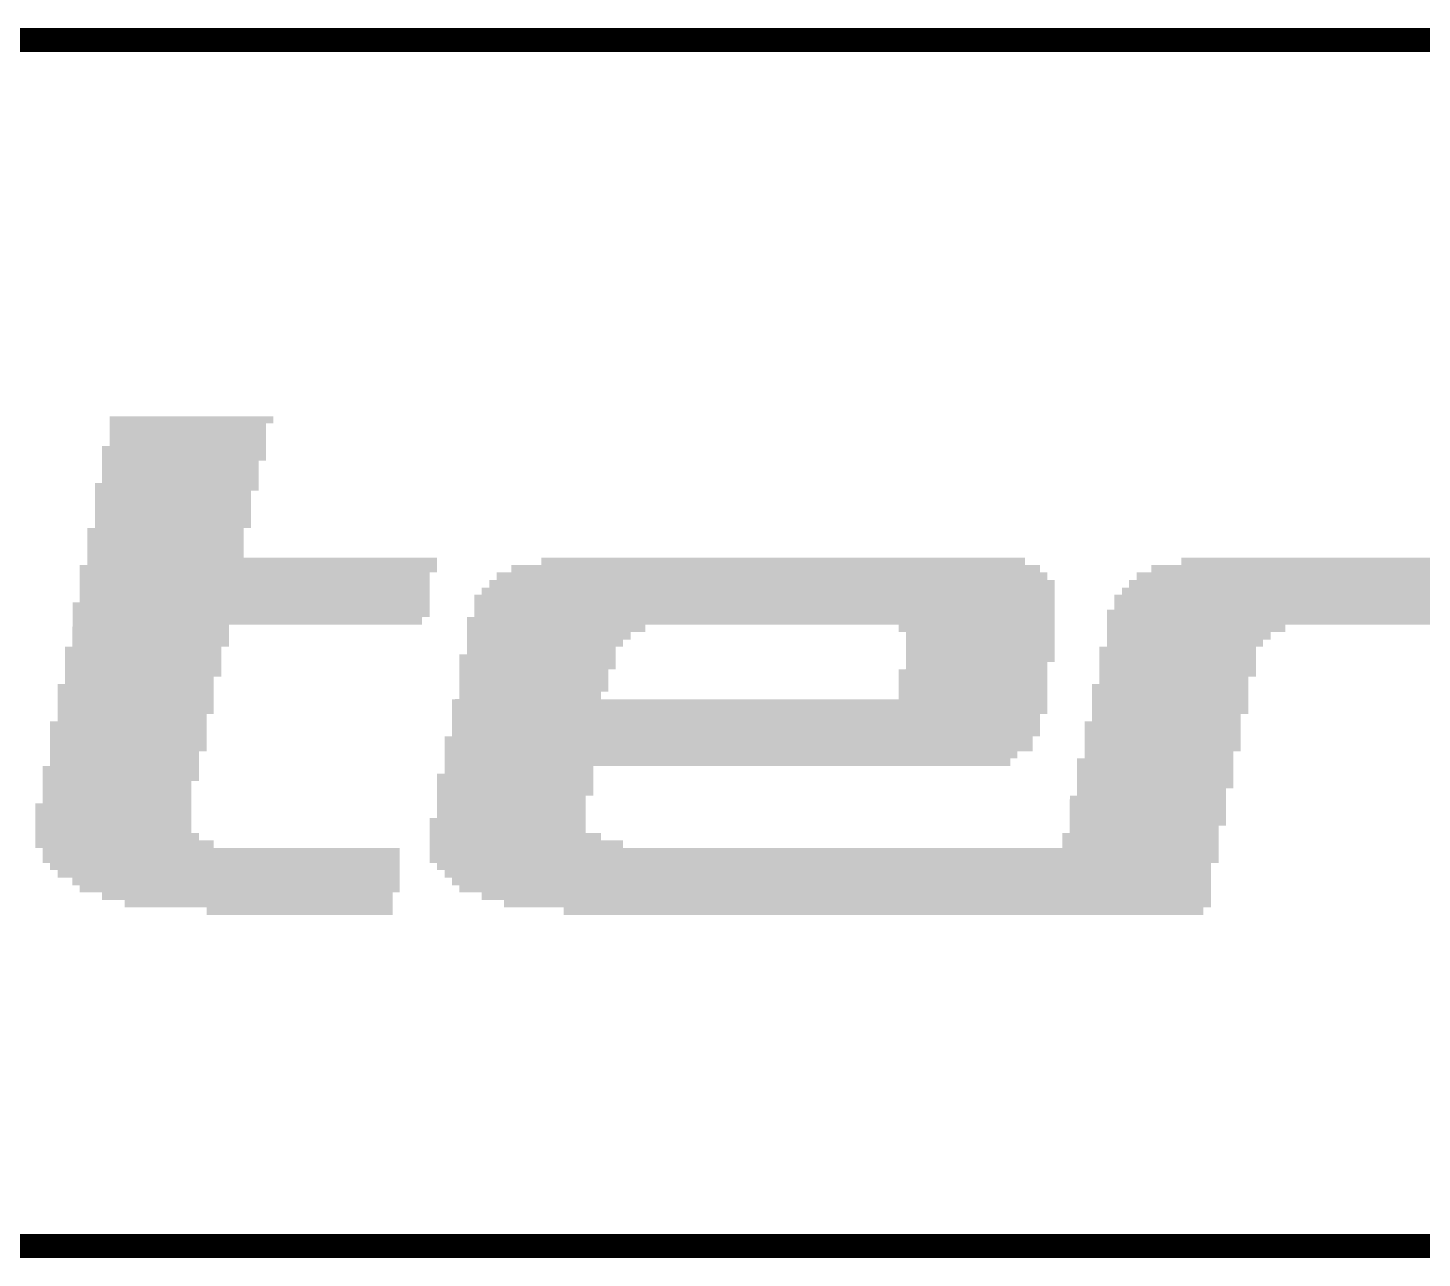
# Model space of a CAD drawing. Extents: x -0.1 to 57.1, y -0.1 to 42.5.
# Drawn here: x 9.451 to 13.498, y 38.965 to 42.535 of the extents above; entities that cross this region are included whole.
import ezdxf

# ---------------------------------------------------------------- set-up
doc = ezdxf.new("R2010")
doc.units = 0
doc.header["$MEASUREMENT"] = 0
doc.layers.add('03_ASSY2_GBR', color=2, linetype='CONTINUOUS')

msp = doc.modelspace()

# ---------------------------------------------------------------- linework, layer by layer
at = {"layer": '03_ASSY2_GBR', "const_width": 0.07}
for points in [[(19.75, 42.5), (2.25, 42.5)], [(2.25, 39), (19.75, 39)]]:
    msp.add_lwpolyline(points, dxfattribs=at)
at = {"layer": '03_ASSY2_GBR'}
for points in [[(9.688014, 41.387054), (9.688018, 41.407928), (10.16298, 41.387054), (10.163, 41.407928)], [(9.688018, 41.407928), (9.68802, 41.407946), (10.163, 41.407928), (10.162982, 41.407946)], [(9.68802, 41.407946), (9.688054, 41.40798), (10.162982, 41.407946), (10.162946, 41.40798)], [(9.688054, 41.40798), (9.688074, 41.408), (10.162946, 41.40798), (9.688074, 41.408)], [(9.688, 41.322148), (9.688014, 41.386852), (10.141986, 41.322148), (10.142, 41.386852)], [(9.688014, 41.387), (9.688014, 41.387054), (10.162926, 41.387), (10.16298, 41.387054)], [(9.688014, 41.38698), (9.688014, 41.387), (10.142128, 41.38698), (10.162926, 41.387)], [(9.688014, 41.386852), (9.688014, 41.38698), (10.142, 41.386852), (10.142128, 41.38698)], [(9.666012, 41.279054), (9.66602, 41.321946), (10.14198, 41.279054), (10.141986, 41.321946)], [(9.66602, 41.321946), (9.666074, 41.322), (10.141986, 41.321946), (10.141986, 41.322)], [(9.666074, 41.322), (9.687872, 41.32202), (10.141986, 41.322), (10.141986, 41.32202)], [(9.687872, 41.32202), (9.688, 41.322148), (10.141986, 41.32202), (10.141986, 41.322148)], [(9.666, 41.214148), (9.666012, 41.278852), (10.119984, 41.214148), (10.12, 41.278852)], [(9.666012, 41.279), (9.666012, 41.279054), (10.141926, 41.279), (10.14198, 41.279054)], [(9.666012, 41.27898), (9.666012, 41.279), (10.120128, 41.27898), (10.141926, 41.279)], [(9.666012, 41.278852), (9.666012, 41.27898), (10.12, 41.278852), (10.120128, 41.27898)], [(9.645016, 41.192054), (9.64502, 41.213946), (10.11998, 41.192054), (10.119984, 41.213946)], [(9.64502, 41.213946), (9.645074, 41.214), (10.119984, 41.213946), (10.119984, 41.214)], [(9.645074, 41.214), (9.665872, 41.21402), (10.119984, 41.214), (10.119984, 41.21402)], [(9.665872, 41.21402), (9.666, 41.214148), (10.119984, 41.21402), (10.119984, 41.214148)], [(9.645, 41.084148), (9.645016, 41.191852), (10.09798, 41.084148), (10.098, 41.191852)], [(9.645016, 41.192), (9.645016, 41.192054), (10.119926, 41.192), (10.11998, 41.192054)], [(9.645016, 41.19198), (9.645016, 41.192), (10.098128, 41.19198), (10.119926, 41.192)], [(9.645016, 41.191852), (9.645016, 41.19198), (10.098, 41.191852), (10.098128, 41.19198)], [(9.623004, 40.998128), (9.623018, 41.083852), (10.07702, 40.998128), (10.077, 41.083852)], [(9.623018, 41.083852), (9.62302, 41.083946), (10.077, 41.083852), (10.077094, 41.083946)], [(9.62302, 41.083946), (9.623054, 41.08398), (10.077094, 41.083946), (10.077128, 41.08398)], [(9.623054, 41.08398), (9.623074, 41.084), (10.077128, 41.08398), (10.097926, 41.084)], [(9.623074, 41.084), (9.644872, 41.08402), (10.097926, 41.084), (10.097946, 41.08402)], [(9.644872, 41.08402), (9.644906, 41.084054), (10.097946, 41.08402), (10.09798, 41.084054)], [(9.644906, 41.084054), (9.645, 41.084148), (10.09798, 41.084054), (10.09798, 41.084148)], [(9.623, 40.976148), (9.623004, 40.997928), (10.637988, 40.976148), (10.638, 40.997928)], [(9.623004, 40.998), (9.623004, 40.998128), (10.077148, 40.998), (10.07702, 40.998128)], [(9.623004, 40.99798), (9.623004, 40.998), (10.637946, 40.99798), (10.077148, 40.998)], [(9.623004, 40.997928), (9.623004, 40.99798), (10.638, 40.997928), (10.637946, 40.99798)], [(10.941, 40.976148), (10.941018, 40.997926), (12.34502, 40.976148), (12.345, 40.997926)], [(10.941018, 40.997926), (10.94102, 40.997946), (12.345, 40.997926), (12.34498, 40.997946)], [(10.94102, 40.997946), (10.941054, 40.99798), (12.34498, 40.997946), (12.344946, 40.99798)], [(10.941054, 40.99798), (10.941074, 40.998), (12.344946, 40.99798), (10.941074, 40.998)], [(12.799, 40.976148), (12.799018, 40.997852), (14.267988, 40.976148), (14.268, 40.997852)], [(12.799018, 40.997852), (12.79902, 40.997946), (14.268, 40.997852), (14.268094, 40.997946)], [(12.79902, 40.997946), (12.799054, 40.99798), (14.268094, 40.997946), (14.268128, 40.99798)], [(12.799054, 40.99798), (12.799074, 40.998), (14.268128, 40.99798), (14.288926, 40.998)], [(9.601016, 40.955054), (9.60102, 40.975946), (10.63798, 40.955054), (10.637988, 40.975946)], [(9.60102, 40.975946), (9.601074, 40.976), (10.637988, 40.975946), (10.637988, 40.976)], [(9.601074, 40.976), (9.622872, 40.97602), (10.637988, 40.976), (10.637988, 40.97602)], [(9.622872, 40.97602), (9.623, 40.976148), (10.637988, 40.97602), (10.637988, 40.976148)], [(10.854, 40.955148), (10.854018, 40.975926), (12.38802, 40.955148), (12.388, 40.975926)], [(10.854018, 40.975926), (10.85402, 40.975946), (12.388, 40.975926), (12.38798, 40.975946)], [(10.85402, 40.975946), (10.854054, 40.97598), (12.38798, 40.975946), (12.387946, 40.97598)], [(10.854054, 40.97598), (10.854074, 40.976), (12.387946, 40.97598), (12.345148, 40.976)], [(10.854074, 40.976), (10.940872, 40.97602), (12.345148, 40.976), (12.345128, 40.97602)], [(10.940872, 40.97602), (10.94098, 40.976128), (12.345128, 40.97602), (12.34502, 40.976128)], [(10.94098, 40.976128), (10.941, 40.976148), (12.34502, 40.976128), (12.34502, 40.976148)], [(12.712, 40.955148), (12.71202, 40.975946), (14.26798, 40.955148), (14.267988, 40.975946)], [(12.71202, 40.975946), (12.712074, 40.976), (14.267988, 40.975946), (14.267988, 40.976)], [(12.712074, 40.976), (12.798872, 40.97602), (14.267988, 40.976), (14.267988, 40.97602)], [(12.798872, 40.97602), (12.799, 40.976148), (14.267988, 40.97602), (14.267988, 40.976148)], [(9.601, 40.868148), (9.601016, 40.954852), (10.616986, 40.868148), (10.617, 40.954852)], [(9.601016, 40.955), (9.601016, 40.955054), (10.637926, 40.955), (10.63798, 40.955054)], [(9.601016, 40.95498), (9.601016, 40.955), (10.617128, 40.95498), (10.637926, 40.955)], [(9.601016, 40.954852), (9.601016, 40.95498), (10.617, 40.954852), (10.617128, 40.95498)], [(10.79, 40.911148), (10.790018, 40.932926), (12.430998, 40.911148), (12.431, 40.932926)], [(10.790018, 40.932926), (10.79002, 40.932946), (12.431, 40.932926), (12.43098, 40.932946)], [(10.79002, 40.932946), (10.790054, 40.93298), (12.43098, 40.932946), (12.430946, 40.93298)], [(10.790054, 40.93298), (10.790074, 40.933), (12.430946, 40.93298), (12.410148, 40.933)], [(10.790074, 40.933), (10.810872, 40.93302), (12.410148, 40.933), (12.410128, 40.93302)], [(10.810872, 40.93302), (10.81098, 40.933128), (12.410128, 40.93302), (12.41002, 40.933128)], [(10.81098, 40.933128), (10.811, 40.933148), (12.41002, 40.933128), (12.41002, 40.933148)], [(10.811, 40.933148), (10.811018, 40.954926), (12.41002, 40.933148), (12.41, 40.954926)], [(10.811018, 40.954926), (10.81102, 40.954946), (12.41, 40.954926), (12.40998, 40.954946)], [(10.81102, 40.954946), (10.811054, 40.95498), (12.40998, 40.954946), (12.409946, 40.95498)], [(10.811054, 40.95498), (10.811074, 40.955), (12.409946, 40.95498), (12.388148, 40.955)], [(10.811074, 40.955), (10.853872, 40.95502), (12.388148, 40.955), (12.388128, 40.95502)], [(10.853872, 40.95502), (10.85398, 40.955128), (12.388128, 40.95502), (12.38802, 40.955128)], [(10.85398, 40.955128), (10.854, 40.955148), (12.38802, 40.955128), (12.38802, 40.955148)], [(12.647, 40.911148), (12.64702, 40.932946), (14.245986, 40.911148), (14.245992, 40.932946)], [(12.64702, 40.932946), (12.647074, 40.933), (14.245992, 40.932946), (14.245992, 40.933)], [(12.647074, 40.933), (12.668872, 40.93302), (14.245992, 40.933), (14.245992, 40.93302)], [(12.668872, 40.93302), (12.669, 40.933148), (14.245992, 40.93302), (14.245992, 40.933148)], [(12.669, 40.933148), (12.669018, 40.954852), (14.245992, 40.933148), (14.246, 40.954852)], [(12.669018, 40.954852), (12.66902, 40.954946), (14.246, 40.954852), (14.246094, 40.954946)], [(12.66902, 40.954946), (12.669054, 40.95498), (14.246094, 40.954946), (14.246128, 40.95498)], [(12.669054, 40.95498), (12.669074, 40.955), (14.246128, 40.95498), (14.267926, 40.955)], [(12.669074, 40.955), (12.711872, 40.95502), (14.267926, 40.955), (14.267946, 40.95502)], [(12.711872, 40.95502), (12.711906, 40.955054), (14.267946, 40.95502), (14.26798, 40.955054)], [(12.711906, 40.955054), (12.712, 40.955148), (14.26798, 40.955054), (14.26798, 40.955148)], [(10.746, 40.825148), (10.74602, 40.889946), (12.43099, 40.825148), (12.430996, 40.889946)], [(10.74602, 40.889946), (10.746074, 40.89), (12.430996, 40.889946), (12.430996, 40.89)], [(10.746074, 40.89), (10.767872, 40.89002), (12.430996, 40.89), (12.430996, 40.89002)], [(10.767872, 40.89002), (10.768, 40.890148), (12.430996, 40.89002), (12.430996, 40.890148)], [(10.768, 40.890148), (10.76802, 40.910946), (12.430996, 40.890148), (12.430998, 40.910946)], [(10.76802, 40.910946), (10.768074, 40.911), (12.430998, 40.910946), (12.430998, 40.911)], [(10.768074, 40.911), (10.789872, 40.91102), (12.430998, 40.911), (12.430998, 40.91102)], [(10.789872, 40.91102), (10.79, 40.911148), (12.430998, 40.91102), (12.430998, 40.911148)], [(12.604, 40.847148), (12.604018, 40.889852), (14.22398, 40.847148), (14.224, 40.889852)], [(12.604018, 40.889852), (12.60402, 40.889946), (14.224, 40.889852), (14.224094, 40.889946)], [(12.60402, 40.889946), (12.604054, 40.88998), (14.224094, 40.889946), (14.224128, 40.88998)], [(12.604054, 40.88998), (12.604074, 40.89), (14.224128, 40.88998), (14.245926, 40.89)], [(12.604074, 40.89), (12.625872, 40.89002), (14.245926, 40.89), (14.245946, 40.89002)], [(12.625872, 40.89002), (12.625906, 40.890054), (14.245946, 40.89002), (14.24598, 40.890054)], [(12.625906, 40.890054), (12.626, 40.890148), (14.24598, 40.890054), (14.24598, 40.890148)], [(12.626, 40.890148), (12.62602, 40.910946), (14.24598, 40.890148), (14.245986, 40.910946)], [(12.62602, 40.910946), (12.626074, 40.911), (14.245986, 40.910946), (14.245986, 40.911)], [(12.626074, 40.911), (12.646872, 40.91102), (14.245986, 40.911), (14.245986, 40.91102)], [(12.646872, 40.91102), (12.647, 40.911148), (14.245986, 40.91102), (14.245986, 40.911148)], [(9.580012, 40.825054), (9.58002, 40.867946), (10.61698, 40.825054), (10.616986, 40.867946)], [(9.58002, 40.867946), (9.580074, 40.868), (10.616986, 40.867946), (10.616986, 40.868)], [(9.580074, 40.868), (9.600872, 40.86802), (10.616986, 40.868), (10.616986, 40.86802)], [(9.600872, 40.86802), (9.601, 40.868148), (10.616986, 40.86802), (10.616986, 40.868148)], [(12.58301, 40.803054), (12.583018, 40.846852), (14.20298, 40.803054), (14.203, 40.846852)], [(12.583018, 40.846852), (12.58302, 40.846946), (14.203, 40.846852), (14.203094, 40.846946)], [(12.58302, 40.846946), (12.583054, 40.84698), (14.203094, 40.846946), (14.203128, 40.84698)], [(12.583054, 40.84698), (12.583074, 40.847), (14.203128, 40.84698), (14.223926, 40.847)], [(12.583074, 40.847), (12.603872, 40.84702), (14.223926, 40.847), (14.223946, 40.84702)], [(12.603872, 40.84702), (12.603906, 40.847054), (14.223946, 40.84702), (14.22398, 40.847054)], [(12.603906, 40.847054), (12.604, 40.847148), (14.22398, 40.847054), (14.22398, 40.847148)], [(9.58, 40.739148), (9.580008, 40.802852), (10.03398, 40.739148), (10.034, 40.802852)], [(9.580008, 40.803054), (9.580012, 40.824852), (10.59498, 40.803054), (10.595, 40.824852)], [(9.580008, 40.803), (9.580008, 40.803054), (10.594926, 40.803), (10.59498, 40.803054)], [(9.580008, 40.80298), (9.580008, 40.803), (10.034128, 40.80298), (10.594926, 40.803)], [(9.580008, 40.802852), (9.580008, 40.80298), (10.034, 40.802852), (10.034128, 40.80298)], [(9.580012, 40.825), (9.580012, 40.825054), (10.616926, 40.825), (10.61698, 40.825054)], [(9.580012, 40.82498), (9.580012, 40.825), (10.595128, 40.82498), (10.616926, 40.825)], [(9.580012, 40.824852), (9.580012, 40.82498), (10.595, 40.824852), (10.595128, 40.82498)], [(10.725012, 40.782054), (10.725014, 40.802852), (11.24298, 40.782054), (11.243, 40.802852)], [(10.725014, 40.803), (10.72502, 40.824946), (12.430988, 40.803), (12.43099, 40.824946)], [(10.725014, 40.80298), (10.725014, 40.803), (11.243128, 40.80298), (11.977852, 40.803)], [(10.725014, 40.802852), (10.725014, 40.80298), (11.243, 40.802852), (11.243128, 40.80298)], [(10.72502, 40.824946), (10.725074, 40.825), (12.43099, 40.824946), (12.43099, 40.825)], [(10.725074, 40.825), (10.745872, 40.82502), (12.43099, 40.825), (12.43099, 40.82502)], [(10.745872, 40.82502), (10.746, 40.825148), (12.43099, 40.82502), (12.43099, 40.825148)], [(11.97798, 40.802872), (11.977852, 40.803), (12.430988, 40.802872), (12.430988, 40.803)], [(11.978, 40.782074), (11.97798, 40.802872), (12.430986, 40.782074), (12.430988, 40.802872)], [(12.583006, 40.782054), (12.58301, 40.802852), (13.10098, 40.782054), (13.101, 40.802852)], [(12.58301, 40.803), (12.58301, 40.803054), (14.202926, 40.803), (14.20298, 40.803054)], [(12.58301, 40.80298), (12.58301, 40.803), (13.101128, 40.80298), (13.835852, 40.803)], [(12.58301, 40.802852), (12.58301, 40.80298), (13.101, 40.802852), (13.101128, 40.80298)], [(10.725004, 40.739054), (10.725006, 40.759852), (11.17798, 40.739054), (11.178, 40.759852)], [(10.725006, 40.760054), (10.725012, 40.781852), (11.19998, 40.760054), (11.2, 40.781852)], [(10.725006, 40.76), (10.725006, 40.760054), (11.199926, 40.76), (11.19998, 40.760054)], [(10.725006, 40.75998), (10.725006, 40.76), (11.178128, 40.75998), (11.199926, 40.76)], [(10.725006, 40.759852), (10.725006, 40.75998), (11.178, 40.759852), (11.178128, 40.75998)], [(10.725012, 40.782), (10.725012, 40.782054), (11.242926, 40.782), (11.24298, 40.782054)], [(10.725012, 40.78198), (10.725012, 40.782), (11.200128, 40.78198), (11.242926, 40.782)], [(10.725012, 40.781852), (10.725012, 40.78198), (11.2, 40.781852), (11.200128, 40.78198)], [(11.978054, 40.78202), (11.978, 40.782074), (12.430986, 40.78202), (12.430986, 40.782074)], [(11.998852, 40.782), (11.978054, 40.78202), (12.430986, 40.782), (12.430986, 40.78202)], [(11.99898, 40.781872), (11.998852, 40.782), (12.430986, 40.781872), (12.430986, 40.782)], [(11.998998, 40.695054), (11.99898, 40.781872), (12.43098, 40.695054), (12.430986, 40.781872)], [(12.583, 40.739148), (12.583002, 40.759852), (13.03598, 40.739148), (13.036, 40.759852)], [(12.583002, 40.760054), (12.583006, 40.781852), (13.05798, 40.760054), (13.058, 40.781852)], [(12.583002, 40.76), (12.583002, 40.760054), (13.057926, 40.76), (13.05798, 40.760054)], [(12.583002, 40.75998), (12.583002, 40.76), (13.036128, 40.75998), (13.057926, 40.76)], [(12.583002, 40.759852), (12.583002, 40.75998), (13.036, 40.759852), (13.036128, 40.75998)], [(12.583006, 40.782), (12.583006, 40.782054), (13.100926, 40.782), (13.10098, 40.782054)], [(12.583006, 40.78198), (12.583006, 40.782), (13.058128, 40.78198), (13.100926, 40.782)], [(12.583006, 40.781852), (12.583006, 40.78198), (13.058, 40.781852), (13.058128, 40.78198)], [(9.558002, 40.652054), (9.558018, 40.738852), (10.01198, 40.652054), (10.012, 40.738852)], [(9.558018, 40.738852), (9.55802, 40.738946), (10.012, 40.738852), (10.012094, 40.738946)], [(9.55802, 40.738946), (9.558054, 40.73898), (10.012094, 40.738946), (10.012128, 40.73898)], [(9.558054, 40.73898), (9.558074, 40.739), (10.012128, 40.73898), (10.033926, 40.739)], [(9.558074, 40.739), (9.579872, 40.73902), (10.033926, 40.739), (10.033946, 40.73902)], [(9.579872, 40.73902), (9.579906, 40.739054), (10.033946, 40.73902), (10.03398, 40.739054)], [(9.579906, 40.739054), (9.58, 40.739148), (10.03398, 40.739054), (10.03398, 40.739148)], [(10.703012, 40.674054), (10.70302, 40.716946), (11.15698, 40.674054), (11.156992, 40.716946)], [(10.70302, 40.716946), (10.703074, 40.717), (11.156992, 40.716946), (11.156992, 40.717)], [(10.703074, 40.717), (10.724872, 40.71702), (11.156992, 40.717), (11.156992, 40.71702)], [(10.724872, 40.71702), (10.725, 40.717148), (11.156992, 40.71702), (11.156992, 40.717148)], [(10.725, 40.717148), (10.725004, 40.738852), (11.156992, 40.717148), (11.157, 40.738852)], [(10.725004, 40.739), (10.725004, 40.739054), (11.177926, 40.739), (11.17798, 40.739054)], [(10.725004, 40.73898), (10.725004, 40.739), (11.157128, 40.73898), (11.177926, 40.739)], [(10.725004, 40.738852), (10.725004, 40.73898), (11.157, 40.738852), (11.157128, 40.73898)], [(12.561002, 40.652054), (12.561018, 40.738852), (13.01498, 40.652054), (13.015, 40.738852)], [(12.561018, 40.738852), (12.56102, 40.738946), (13.015, 40.738852), (13.015094, 40.738946)], [(12.56102, 40.738946), (12.561054, 40.73898), (13.015094, 40.738946), (13.015128, 40.73898)], [(12.561054, 40.73898), (12.561074, 40.739), (13.015128, 40.73898), (13.035926, 40.739)], [(12.561074, 40.739), (12.582872, 40.73902), (13.035926, 40.739), (13.035946, 40.73902)], [(12.582872, 40.73902), (12.582906, 40.739054), (13.035946, 40.73902), (13.03598, 40.739054)], [(12.582906, 40.739054), (12.583, 40.739148), (13.03598, 40.739054), (13.03598, 40.739148)], [(10.703002, 40.609054), (10.703012, 40.673852), (11.13498, 40.609054), (11.135, 40.673852)], [(10.703012, 40.674), (10.703012, 40.674054), (11.156926, 40.674), (11.15698, 40.674054)], [(10.703012, 40.67398), (10.703012, 40.674), (11.135128, 40.67398), (11.156926, 40.674)], [(10.703012, 40.673852), (10.703012, 40.67398), (11.135, 40.673852), (11.135128, 40.67398)], [(11.978, 40.587128), (11.97802, 40.673946), (12.40998, 40.587128), (12.409996, 40.673946)], [(11.97802, 40.673946), (11.978074, 40.674), (12.409996, 40.673946), (12.409996, 40.674)], [(11.978074, 40.674), (11.998872, 40.67402), (12.409996, 40.674), (12.409996, 40.67402)], [(11.998872, 40.67402), (11.999, 40.674148), (12.409996, 40.67402), (12.409996, 40.674148)], [(11.998998, 40.695), (11.998998, 40.695054), (12.430926, 40.695), (12.43098, 40.695054)], [(11.998998, 40.69498), (11.998998, 40.695), (12.410128, 40.69498), (12.430926, 40.695)], [(11.998998, 40.694852), (11.998998, 40.69498), (12.41, 40.694852), (12.410128, 40.69498)], [(11.999, 40.674148), (11.998998, 40.694852), (12.409996, 40.674148), (12.41, 40.694852)], [(9.558, 40.631148), (9.558002, 40.651852), (9.989996, 40.631148), (9.99, 40.651852)], [(9.558002, 40.652), (9.558002, 40.652054), (10.011926, 40.652), (10.01198, 40.652054)], [(9.558002, 40.65198), (9.558002, 40.652), (9.990128, 40.65198), (10.011926, 40.652)], [(9.558002, 40.651852), (9.558002, 40.65198), (9.99, 40.651852), (9.990128, 40.65198)], [(12.561, 40.631148), (12.561002, 40.651852), (12.992996, 40.631148), (12.993, 40.651852)], [(12.561002, 40.652), (12.561002, 40.652054), (13.014926, 40.652), (13.01498, 40.652054)], [(12.561002, 40.65198), (12.561002, 40.652), (12.993128, 40.65198), (13.014926, 40.652)], [(12.561002, 40.651852), (12.561002, 40.65198), (12.993, 40.651852), (12.993128, 40.65198)], [(9.537002, 40.544054), (9.53702, 40.630946), (9.98998, 40.544054), (9.989996, 40.630946)], [(9.53702, 40.630946), (9.537074, 40.631), (9.989996, 40.630946), (9.989996, 40.631)], [(9.537074, 40.631), (9.557872, 40.63102), (9.989996, 40.631), (9.989996, 40.63102)], [(9.557872, 40.63102), (9.558, 40.631148), (9.989996, 40.63102), (9.989996, 40.631148)], [(10.703, 40.587148), (10.703002, 40.608852), (11.11402, 40.587148), (11.114, 40.608852)], [(10.703002, 40.609), (10.703002, 40.609054), (11.134926, 40.609), (11.13498, 40.609054)], [(10.703002, 40.60898), (10.703002, 40.609), (11.114128, 40.60898), (11.134926, 40.609)], [(10.703002, 40.608852), (10.703002, 40.60898), (11.114, 40.608852), (11.114128, 40.60898)], [(12.539002, 40.544054), (12.53902, 40.630946), (12.99298, 40.544054), (12.992996, 40.630946)], [(12.53902, 40.630946), (12.539074, 40.631), (12.992996, 40.630946), (12.992996, 40.631)], [(12.539074, 40.631), (12.560872, 40.63102), (12.992996, 40.631), (12.992996, 40.63102)], [(12.560872, 40.63102), (12.561, 40.631148), (12.992996, 40.63102), (12.992996, 40.631148)], [(10.682012, 40.544054), (10.68202, 40.586946), (12.40998, 40.544054), (12.40998, 40.586946)], [(10.68202, 40.586946), (10.682054, 40.58698), (12.40998, 40.586946), (12.40998, 40.58698)], [(10.682054, 40.58698), (10.682074, 40.587), (12.40998, 40.58698), (12.40998, 40.587)], [(10.682074, 40.587), (10.702872, 40.58702), (11.114148, 40.587), (11.114128, 40.58702)], [(10.702872, 40.58702), (10.70298, 40.587128), (11.114128, 40.58702), (11.11402, 40.587128)], [(10.70298, 40.587128), (10.703, 40.587148), (11.11402, 40.587128), (11.11402, 40.587148)], [(11.977872, 40.587), (11.978, 40.587128), (12.40998, 40.587), (12.40998, 40.587128)], [(9.515006, 40.436054), (9.51502, 40.522946), (9.96898, 40.436054), (9.968996, 40.522946)], [(9.51502, 40.522946), (9.515074, 40.523), (9.968996, 40.522946), (9.968996, 40.523)], [(9.515074, 40.523), (9.536872, 40.52302), (9.968996, 40.523), (9.968996, 40.52302)], [(9.536872, 40.52302), (9.537, 40.523148), (9.968996, 40.52302), (9.968996, 40.523148)], [(9.537, 40.523148), (9.537002, 40.543852), (9.968996, 40.523148), (9.969, 40.543852)], [(9.537002, 40.544), (9.537002, 40.544054), (9.989926, 40.544), (9.98998, 40.544054)], [(9.537002, 40.54398), (9.537002, 40.544), (9.969128, 40.54398), (9.989926, 40.544)], [(9.537002, 40.543852), (9.537002, 40.54398), (9.969, 40.543852), (9.969128, 40.54398)], [(10.682, 40.479148), (10.682012, 40.543852), (12.38798, 40.479148), (12.388, 40.543852)], [(10.682012, 40.544), (10.682012, 40.544054), (12.409926, 40.544), (12.40998, 40.544054)], [(10.682012, 40.54398), (10.682012, 40.544), (12.388128, 40.54398), (12.409926, 40.544)], [(10.682012, 40.543852), (10.682012, 40.54398), (12.388, 40.543852), (12.388128, 40.54398)], [(12.518002, 40.436054), (12.51802, 40.522946), (12.97098, 40.436054), (12.970996, 40.522946)], [(12.51802, 40.522946), (12.518074, 40.523), (12.970996, 40.522946), (12.970996, 40.523)], [(12.518074, 40.523), (12.538872, 40.52302), (12.970996, 40.523), (12.970996, 40.52302)], [(12.538872, 40.52302), (12.539, 40.523148), (12.970996, 40.52302), (12.970996, 40.523148)], [(12.539, 40.523148), (12.539002, 40.543852), (12.970996, 40.523148), (12.971, 40.543852)], [(12.539002, 40.544), (12.539002, 40.544054), (12.992926, 40.544), (12.99298, 40.544054)], [(12.539002, 40.54398), (12.539002, 40.544), (12.971128, 40.54398), (12.992926, 40.544)], [(12.539002, 40.543852), (12.539002, 40.54398), (12.971, 40.543852), (12.971128, 40.54398)], [(10.66002, 40.478946), (10.660054, 40.47898), (12.367094, 40.478946), (12.367128, 40.47898)], [(10.66002, 40.478852), (10.66002, 40.478946), (12.367, 40.478852), (12.367094, 40.478946)], [(10.66002, 40.436054), (10.66002, 40.478852), (12.36698, 40.436054), (12.367, 40.478852)], [(10.660054, 40.47898), (10.660074, 40.479), (12.367128, 40.47898), (12.387926, 40.479)], [(10.660074, 40.479), (10.681872, 40.47902), (12.387926, 40.479), (12.387946, 40.47902)], [(10.681872, 40.47902), (10.681906, 40.479054), (12.387946, 40.47902), (12.38798, 40.479054)], [(10.681906, 40.479054), (10.682, 40.479148), (12.38798, 40.479054), (12.38798, 40.479148)], [(9.515, 40.393148), (9.515006, 40.435852), (9.94699, 40.393148), (9.947, 40.435852)], [(9.515006, 40.436), (9.515006, 40.436054), (9.968926, 40.436), (9.96898, 40.436054)], [(9.515006, 40.43598), (9.515006, 40.436), (9.947128, 40.43598), (9.968926, 40.436)], [(9.515006, 40.435852), (9.515006, 40.43598), (9.947, 40.435852), (9.947128, 40.43598)], [(10.66002, 40.436), (10.66002, 40.436054), (12.366926, 40.436), (12.36698, 40.436054)], [(10.66002, 40.43598), (10.66002, 40.436), (12.323128, 40.43598), (12.366926, 40.436)], [(10.66002, 40.435852), (10.66002, 40.43598), (12.323, 40.435852), (12.323128, 40.43598)], [(10.66002, 40.415054), (10.66002, 40.435852), (12.32298, 40.415054), (12.323, 40.435852)], [(12.518, 40.415148), (12.518002, 40.435852), (12.949996, 40.415148), (12.95, 40.435852)], [(12.518002, 40.436), (12.518002, 40.436054), (12.970926, 40.436), (12.97098, 40.436054)], [(12.518002, 40.43598), (12.518002, 40.436), (12.950128, 40.43598), (12.970926, 40.436)], [(12.518002, 40.435852), (12.518002, 40.43598), (12.95, 40.435852), (12.950128, 40.43598)], [(9.493012, 40.350054), (9.49302, 40.392946), (9.94698, 40.350054), (9.946988, 40.392946)], [(9.49302, 40.392946), (9.493074, 40.393), (9.946988, 40.392946), (9.94699, 40.393)], [(9.493074, 40.393), (9.514872, 40.39302), (9.94699, 40.393), (9.94699, 40.39302)], [(9.514872, 40.39302), (9.515, 40.393148), (9.94699, 40.39302), (9.94699, 40.393148)], [(10.66, 40.371148), (10.660018, 40.392852), (11.091994, 40.371148), (11.092, 40.392852)], [(10.660018, 40.39298), (10.66002, 40.393), (11.092128, 40.39298), (12.301926, 40.393)], [(10.660018, 40.392852), (10.660018, 40.39298), (11.092, 40.392852), (11.092128, 40.39298)], [(10.66002, 40.415), (10.66002, 40.415054), (12.322926, 40.415), (12.32298, 40.415054)], [(10.66002, 40.41498), (10.66002, 40.415), (12.302128, 40.41498), (12.322926, 40.415)], [(10.66002, 40.414852), (10.66002, 40.41498), (12.302, 40.414852), (12.302128, 40.41498)], [(10.66002, 40.393054), (10.66002, 40.414852), (12.30198, 40.393054), (12.302, 40.414852)], [(10.66002, 40.393), (10.66002, 40.393054), (12.301926, 40.393), (12.30198, 40.393054)], [(12.496002, 40.328054), (12.49602, 40.414946), (12.94998, 40.328054), (12.949996, 40.414946)], [(12.49602, 40.414946), (12.496074, 40.415), (12.949996, 40.414946), (12.949996, 40.415)], [(12.496074, 40.415), (12.517872, 40.41502), (12.949996, 40.415), (12.949996, 40.41502)], [(12.517872, 40.41502), (12.518, 40.415148), (12.949996, 40.41502), (12.949996, 40.415148)], [(9.493, 40.285148), (9.493012, 40.349852), (9.92501, 40.285148), (9.925, 40.349852)], [(9.493012, 40.35), (9.493012, 40.350054), (9.946926, 40.35), (9.94698, 40.350054)], [(9.493012, 40.34998), (9.493012, 40.35), (9.925128, 40.34998), (9.946926, 40.35)], [(9.493012, 40.349852), (9.493012, 40.34998), (9.925, 40.349852), (9.925128, 40.34998)], [(10.63801, 40.307054), (10.63802, 40.370946), (11.09198, 40.307054), (11.091994, 40.370946)], [(10.63802, 40.370946), (10.638074, 40.371), (11.091994, 40.370946), (11.091994, 40.371)], [(10.638074, 40.371), (10.659872, 40.37102), (11.091994, 40.371), (11.091994, 40.37102)], [(10.659872, 40.37102), (10.66, 40.371148), (11.091994, 40.37102), (11.091994, 40.371148)], [(12.496, 40.307148), (12.496002, 40.327852), (12.927996, 40.307148), (12.928, 40.327852)], [(12.496002, 40.328), (12.496002, 40.328054), (12.949926, 40.328), (12.94998, 40.328054)], [(12.496002, 40.32798), (12.496002, 40.328), (12.928128, 40.32798), (12.949926, 40.328)], [(12.496002, 40.327852), (12.496002, 40.32798), (12.928, 40.327852), (12.928128, 40.32798)], [(9.472006, 40.199128), (9.47202, 40.284946), (9.92502, 40.199128), (9.92501, 40.284946)], [(9.47202, 40.284946), (9.472074, 40.285), (9.92501, 40.284946), (9.92501, 40.285)], [(9.472074, 40.285), (9.492872, 40.28502), (9.92501, 40.285), (9.92501, 40.28502)], [(9.492872, 40.28502), (9.493, 40.285148), (9.92501, 40.28502), (9.92501, 40.285148)], [(10.638, 40.242148), (10.63801, 40.306852), (11.070014, 40.242148), (11.07, 40.306852)], [(10.63801, 40.307), (10.63801, 40.307054), (11.091926, 40.307), (11.09198, 40.307054)], [(10.63801, 40.30698), (10.63801, 40.307), (11.070128, 40.30698), (11.091926, 40.307)], [(10.63801, 40.306852), (10.63801, 40.30698), (11.07, 40.306852), (11.070128, 40.30698)], [(12.475002, 40.220054), (12.47502, 40.306946), (12.92798, 40.220054), (12.927996, 40.306946)], [(12.47502, 40.306946), (12.475074, 40.307), (12.927996, 40.306946), (12.927996, 40.307)], [(12.475074, 40.307), (12.495872, 40.30702), (12.927996, 40.307), (12.927996, 40.30702)], [(12.495872, 40.30702), (12.496, 40.307148), (12.927996, 40.30702), (12.927996, 40.307148)], [(10.61702, 40.241946), (10.617074, 40.242), (11.070014, 40.241946), (11.070014, 40.242)], [(10.61702, 40.199128), (10.61702, 40.241946), (11.07002, 40.199128), (11.070014, 40.241946)], [(10.617074, 40.242), (10.637872, 40.24202), (11.070014, 40.242), (11.070014, 40.24202)], [(10.637872, 40.24202), (10.638, 40.242148), (11.070014, 40.24202), (11.070014, 40.242148)], [(9.472002, 40.177128), (9.472006, 40.198926), (9.94702, 40.177128), (9.947, 40.198926)], [(9.472006, 40.199), (9.472006, 40.199128), (9.925148, 40.199), (9.92502, 40.199128)], [(9.472006, 40.19898), (9.472006, 40.199), (9.946946, 40.19898), (9.925148, 40.199)], [(9.472006, 40.198926), (9.472006, 40.19898), (9.947, 40.198926), (9.946946, 40.19898)], [(10.61702, 40.199), (10.61702, 40.199128), (11.070148, 40.199), (11.07002, 40.199128)], [(10.61702, 40.19898), (10.61702, 40.199), (11.113946, 40.19898), (11.070148, 40.199)], [(10.61702, 40.198926), (10.61702, 40.19898), (11.114, 40.198926), (11.113946, 40.19898)], [(10.61702, 40.177128), (10.61702, 40.198926), (11.11402, 40.177128), (11.114, 40.198926)], [(12.45302, 40.198946), (12.453074, 40.199), (12.907, 40.198946), (12.907, 40.199)], [(12.45302, 40.155128), (12.45302, 40.198946), (12.907, 40.155128), (12.907, 40.198946)], [(12.453074, 40.199), (12.474872, 40.19902), (12.907, 40.199), (12.907, 40.19902)], [(12.474872, 40.19902), (12.475, 40.199148), (12.907, 40.19902), (12.907, 40.199148)], [(12.475, 40.199148), (12.475002, 40.219852), (12.907, 40.199148), (12.907, 40.219852)], [(12.475002, 40.22), (12.475002, 40.220054), (12.927926, 40.22), (12.92798, 40.220054)], [(12.475002, 40.21998), (12.475002, 40.22), (12.907128, 40.21998), (12.927926, 40.22)], [(12.475002, 40.219852), (12.475002, 40.21998), (12.907, 40.219852), (12.907128, 40.21998)], [(9.472, 40.155128), (9.472002, 40.176926), (9.99002, 40.155128), (9.99, 40.176926)], [(9.472, 40.155074), (9.472, 40.155128), (9.990074, 40.155074), (9.99002, 40.155128)], [(9.472054, 40.15502), (9.472, 40.155074), (9.990128, 40.15502), (9.990074, 40.155074)], [(9.472002, 40.177), (9.472002, 40.177128), (9.947148, 40.177), (9.94702, 40.177128)], [(9.472002, 40.17698), (9.472002, 40.177), (9.989946, 40.17698), (9.947148, 40.177)], [(9.472002, 40.176926), (9.472002, 40.17698), (9.99, 40.176926), (9.989946, 40.17698)], [(9.492852, 40.155), (9.472054, 40.15502), (9.990148, 40.155), (9.990128, 40.15502)], [(9.492872, 40.15498), (9.492852, 40.155), (10.529946, 40.15498), (9.990148, 40.155)], [(9.492926, 40.154926), (9.492872, 40.15498), (10.53, 40.154926), (10.529946, 40.15498)], [(9.49298, 40.154872), (9.492926, 40.154926), (10.529998, 40.154872), (10.53, 40.154926)], [(9.493, 40.112074), (9.49298, 40.154872), (10.529992, 40.112074), (10.529998, 40.154872)], [(10.61702, 40.177), (10.61702, 40.177128), (11.114148, 40.177), (11.11402, 40.177128)], [(10.61702, 40.17698), (10.61702, 40.177), (11.177946, 40.17698), (11.114148, 40.177)], [(10.61702, 40.176926), (10.61702, 40.17698), (11.178, 40.176926), (11.177946, 40.17698)], [(10.61702, 40.155128), (10.61702, 40.176926), (11.17802, 40.155128), (11.178, 40.176926)], [(10.61702, 40.155), (10.61702, 40.155128), (11.178148, 40.155), (11.17802, 40.155128)], [(10.61702, 40.15498), (10.61702, 40.155), (12.907, 40.15498), (12.907, 40.155)], [(10.61702, 40.112054), (10.61702, 40.15498), (12.90698, 40.112054), (12.907, 40.15498)], [(12.452892, 40.155), (12.45302, 40.155128), (12.907, 40.155), (12.907, 40.155128)], [(9.493054, 40.11202), (9.493, 40.112074), (10.529992, 40.11202), (10.529992, 40.112074)], [(9.514852, 40.112), (9.493054, 40.11202), (10.529992, 40.112), (10.529992, 40.11202)], [(9.51498, 40.111872), (9.514852, 40.112), (10.529992, 40.111872), (10.529992, 40.112)], [(9.515, 40.091074), (9.51498, 40.111872), (10.52999, 40.091074), (10.529992, 40.111872)], [(10.617074, 40.112), (10.61702, 40.112054), (12.906926, 40.112), (12.90698, 40.112054)], [(10.637872, 40.11198), (10.637852, 40.112), (12.885128, 40.11198), (12.906926, 40.112)], [(10.63798, 40.111872), (10.637872, 40.11198), (12.88502, 40.111872), (12.885128, 40.11198)], [(10.637982, 40.111852), (10.63798, 40.111872), (12.885, 40.111852), (12.88502, 40.111872)], [(10.638, 40.091074), (10.637982, 40.111852), (12.884996, 40.091074), (12.885, 40.111852)], [(9.515054, 40.09102), (9.515, 40.091074), (10.52999, 40.09102), (10.52999, 40.091074)], [(9.536852, 40.091), (9.515054, 40.09102), (10.52999, 40.091), (10.52999, 40.09102)], [(9.53698, 40.090872), (9.536852, 40.091), (10.52999, 40.090872), (10.52999, 40.091)], [(9.537, 40.069074), (9.53698, 40.090872), (10.529986, 40.069074), (10.52999, 40.090872)], [(9.537054, 40.06902), (9.537, 40.069074), (10.529986, 40.06902), (10.529986, 40.069074)], [(9.579852, 40.069), (9.537054, 40.06902), (10.529986, 40.069), (10.529986, 40.06902)], [(9.57998, 40.068872), (9.579852, 40.069), (10.529986, 40.068872), (10.529986, 40.069)], [(9.58, 40.047074), (9.57998, 40.068872), (10.529982, 40.047074), (10.529986, 40.068872)], [(10.638054, 40.09102), (10.638, 40.091074), (12.884996, 40.09102), (12.884996, 40.091074)], [(10.659852, 40.091), (10.638054, 40.09102), (12.884996, 40.091), (12.884996, 40.09102)], [(10.65998, 40.090872), (10.659852, 40.091), (12.884996, 40.090872), (12.884996, 40.091)], [(10.66, 40.069074), (10.65998, 40.090872), (12.884992, 40.069074), (12.884996, 40.090872)], [(10.660054, 40.06902), (10.66, 40.069074), (12.884992, 40.06902), (12.884992, 40.069074)], [(10.681852, 40.069), (10.660054, 40.06902), (12.884992, 40.069), (12.884992, 40.06902)], [(10.68198, 40.068872), (10.681852, 40.069), (12.884992, 40.068872), (12.884992, 40.069)], [(10.682, 40.047074), (10.68198, 40.068872), (12.884988, 40.047074), (12.884992, 40.068872)], [(9.580054, 40.04702), (9.58, 40.047074), (10.529982, 40.04702), (10.529982, 40.047074)], [(9.600852, 40.047), (9.580054, 40.04702), (10.529982, 40.047), (10.529982, 40.04702)], [(9.60098, 40.046872), (9.600852, 40.047), (10.529982, 40.046872), (10.529982, 40.047)], [(9.601, 40.026074), (9.60098, 40.046872), (10.52998, 40.026074), (10.529982, 40.046872)], [(9.60102, 40.026054), (9.601, 40.026074), (10.52998, 40.026054), (10.52998, 40.026074)], [(9.601054, 40.02602), (9.60102, 40.026054), (10.529946, 40.02602), (10.52998, 40.026054)], [(9.665852, 40.026), (9.601054, 40.02602), (10.529926, 40.026), (10.529946, 40.02602)], [(9.665872, 40.02598), (9.665852, 40.026), (10.509128, 40.02598), (10.529926, 40.026)], [(9.66598, 40.025872), (9.665872, 40.02598), (10.50902, 40.025872), (10.509128, 40.02598)], [(9.665982, 40.025852), (9.66598, 40.025872), (10.509, 40.025852), (10.50902, 40.025872)], [(10.682054, 40.04702), (10.682, 40.047074), (12.884988, 40.04702), (12.884988, 40.047074)], [(10.702852, 40.047), (10.682054, 40.04702), (12.884988, 40.047), (12.884988, 40.04702)], [(10.70298, 40.046872), (10.702852, 40.047), (12.884988, 40.046872), (12.884988, 40.047)], [(10.703, 40.026074), (10.70298, 40.046872), (12.884986, 40.026074), (12.884988, 40.046872)], [(10.703054, 40.02602), (10.703, 40.026074), (12.884986, 40.02602), (12.884986, 40.026074)], [(10.767852, 40.026), (10.703054, 40.02602), (12.884986, 40.026), (12.884986, 40.02602)], [(10.76798, 40.025872), (10.767852, 40.026), (12.884986, 40.025872), (12.884986, 40.026)], [(10.768, 40.004074), (10.76798, 40.025872), (12.884982, 40.004074), (12.884986, 40.025872)], [(9.666, 40.004074), (9.665982, 40.025852), (10.508992, 40.004074), (10.509, 40.025852)], [(9.666054, 40.00402), (9.666, 40.004074), (10.508992, 40.00402), (10.508992, 40.004074)], [(9.730852, 40.004), (9.666054, 40.00402), (10.508992, 40.004), (10.508992, 40.00402)], [(9.73098, 40.003872), (9.730852, 40.004), (10.508992, 40.003872), (10.508992, 40.004)], [(9.731, 39.983074), (9.73098, 40.003872), (10.508986, 39.983074), (10.508992, 40.003872)], [(10.768054, 40.00402), (10.768, 40.004074), (12.884982, 40.00402), (12.884982, 40.004074)], [(10.832852, 40.004), (10.768054, 40.00402), (12.884982, 40.004), (12.884982, 40.00402)], [(10.83298, 40.003872), (10.832852, 40.004), (12.884982, 40.003872), (12.884982, 40.004)], [(10.833, 39.983074), (10.83298, 40.003872), (12.88498, 39.983074), (12.884982, 40.003872)], [(9.731054, 39.98302), (9.731, 39.983074), (10.508986, 39.98302), (10.508986, 39.983074)], [(9.968852, 39.983), (9.731054, 39.98302), (10.508986, 39.983), (10.508986, 39.98302)], [(9.96898, 39.982872), (9.968852, 39.983), (10.508986, 39.982872), (10.508986, 39.983)], [(9.969, 39.961074), (9.96898, 39.982872), (10.50898, 39.961074), (10.508986, 39.982872)], [(9.96902, 39.961054), (9.969, 39.961074), (10.50898, 39.961054), (10.50898, 39.961074)], [(9.969054, 39.96102), (9.96902, 39.961054), (10.508946, 39.96102), (10.50898, 39.961054)], [(10.508926, 39.961), (9.969054, 39.96102), (10.508926, 39.961), (10.508946, 39.96102)], [(10.83302, 39.983054), (10.833, 39.983074), (12.88498, 39.983054), (12.88498, 39.983074)], [(10.833054, 39.98302), (10.83302, 39.983054), (12.884946, 39.98302), (12.88498, 39.983054)], [(11.005852, 39.983), (10.833054, 39.98302), (12.884926, 39.983), (12.884946, 39.98302)], [(11.005872, 39.98298), (11.005852, 39.983), (12.863128, 39.98298), (12.884926, 39.983)], [(11.00598, 39.982872), (11.005872, 39.98298), (12.86302, 39.982872), (12.863128, 39.98298)], [(11.005982, 39.982852), (11.00598, 39.982872), (12.863, 39.982852), (12.86302, 39.982872)], [(11.006, 39.961074), (11.005982, 39.982852), (12.86298, 39.961074), (12.863, 39.982852)], [(11.00602, 39.961054), (11.006, 39.961074), (12.86298, 39.961054), (12.86298, 39.961074)], [(11.006054, 39.96102), (11.00602, 39.961054), (12.862946, 39.96102), (12.86298, 39.961054)], [(12.862926, 39.961), (11.006054, 39.96102), (12.862926, 39.961), (12.862946, 39.96102)]]:
    msp.add_solid(points, dxfattribs=at)

doc.saveas('drawing.dxf')
